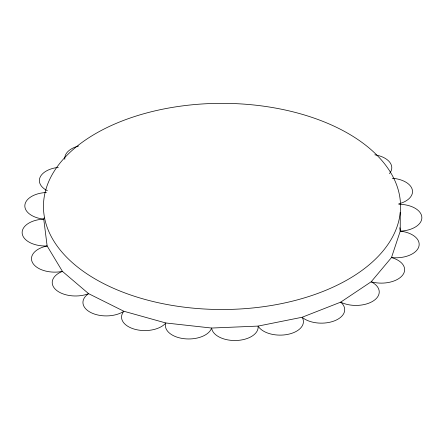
<?xml version="1.0" encoding="UTF-8"?>
<svg xmlns="http://www.w3.org/2000/svg" width="444" height="444" viewBox="0 0 444 444"><rect width="100%" height="100%" fill="white"/><g stroke="black" fill="none" stroke-linecap="round" stroke-linejoin="round"><path stroke-width="0.67" d="M44.178 217.843L43.751 219.136L47.136 245.976L62.438 271.395L88.611 293.662L123.876 311.255L165.828 322.982L211.61 328.044L258.097 326.09L302.125 317.255L340.692 302.148L371.173 281.785L391.486 257.564L400.249 231.135L400.249 212.421A178.549 103.086 0 0 0 141.875 114.302A178.549 103.086 0 0 0 123.876 292.546A178.549 103.086 0 0 0 400.249 212.421M399.816 227.694L400.249 231.135A23.304 13.453 0 0 1 418.759 246.881A23.304 13.453 0 0 1 391.486 257.564A23.304 13.453 0 0 1 402.303 275.541A23.304 13.453 0 0 1 371.173 281.785A23.304 13.453 0 0 1 373.565 300.766A23.304 13.453 0 0 1 340.692 302.148A23.304 13.453 0 0 1 334.493 320.834A23.304 13.453 0 0 1 302.125 317.255A23.304 13.453 0 0 1 287.762 334.382A23.304 13.453 0 0 1 258.097 326.09A23.304 13.453 0 0 1 236.547 340.487A23.304 13.453 0 0 1 211.61 328.044A23.304 13.453 0 0 1 184.338 338.728A23.304 13.453 0 0 1 165.828 322.982A23.304 13.453 0 0 1 134.693 329.232A23.304 13.453 0 0 1 123.876 311.255A23.304 13.453 0 0 1 91.003 312.637A23.304 13.453 0 0 1 88.611 293.662A23.304 13.453 0 0 1 56.238 290.082A23.304 13.453 0 0 1 62.438 271.395A23.304 13.453 0 0 1 32.773 263.098A23.304 13.453 0 0 1 47.136 245.976A23.304 13.453 0 0 1 22.2 233.533A23.304 13.453 0 0 1 43.751 219.136A23.304 13.453 0 0 1 24.87 205.134A23.304 13.453 0 0 1 46.442 192.496M398.89 204.262A23.304 13.453 0 0 1 421.85 217.321A23.304 13.453 0 0 1 400.249 231.135M392.263 178.244A23.304 13.453 0 0 1 412.276 189.638A23.304 13.453 0 0 1 398.751 203.863M374.83 154.795A23.304 13.453 0 0 1 389.455 173.604M64.824 159.279A23.304 13.453 0 0 1 78.533 146.026M47.43 190.77A23.304 13.453 0 0 1 40.16 177.112A23.304 13.453 0 0 1 58.297 167.377"/></g></svg>
